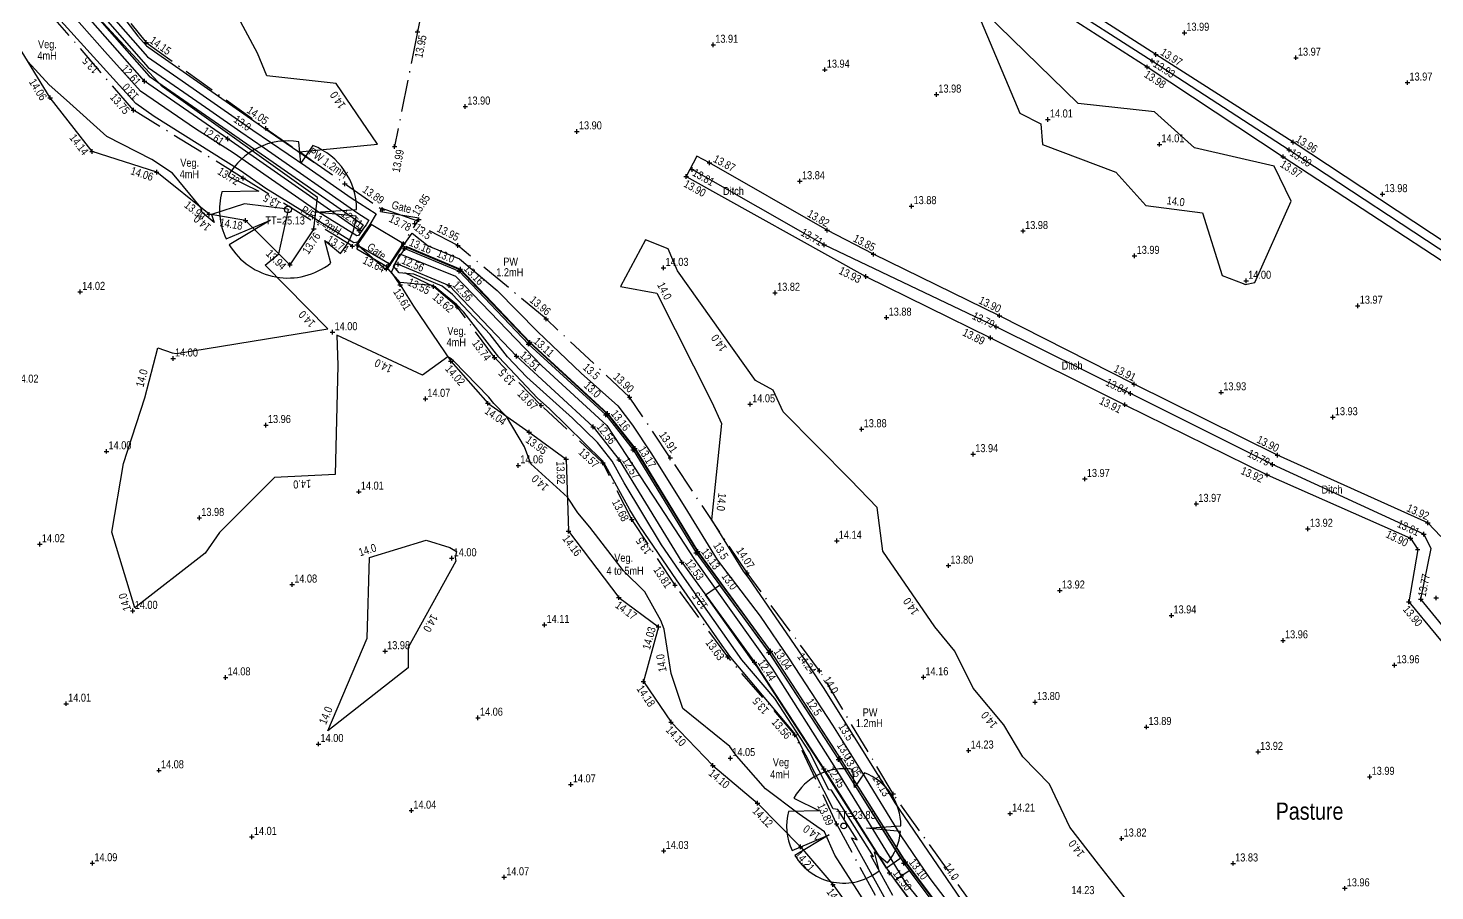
# Model space of a CAD drawing. Extents: x 452260 to 454003, y 451265 to 453203.
# Drawn here: x 453154.7 to 453277.8, y 452474.4 to 452549.9 of the extents above; entities that cross this region are included whole.
import ezdxf
from ezdxf.enums import TextEntityAlignment as Align

# ---------------------------------------------------------------- set-up
doc = ezdxf.new("R2010")
doc.units = 0
doc.header["$LTSCALE"] = 0.7
doc.header["$MEASUREMENT"] = 0
doc.header["$PDMODE"] = 2
doc.header["$PDSIZE"] = 0.2
doc.linetypes.add('Dash-Dot', pattern=[6, 4, -1, 0, -1])
doc.linetypes.add('DASHED', pattern=[5442.857143, 3628.571429, -1814.285714])
for name, color, linetype, lineweight in [('FFS_Tree Top Levels', 94, 'Continuous', 25), ('FPS_Bottom of Bank', 7, 'DASHED', 25), ('FPS_Contours-Minor', 184, 'Continuous', 25), ('FPS_Edge Area', 4, 'Continuous', 25), ('FPS_Fence', 42, 'Dash-Dot', 25), ('FPS_Gate', 42, 'Continuous', 25), ('FPS_Levels', 7, 'Continuous', 25), ('FPS_Spot Levels', 7, 'Continuous', 25), ('FPS_Text', 7, 'Continuous', 25), ('FPS_Top of Bank', 7, 'DASHED', 25), ('FPS_Tree Canopy', 3, 'Continuous', 25), ('FPS_Trees', 77, 'Continuous', 25), ('FPS_Vegetation', 3, 'Continuous', 25)]:
    doc.layers.add(name, color=color, linetype=linetype, lineweight=lineweight)
doc.styles.add('Default', font='ARIALN.TTF')
doc.styles.get("Standard").update_dxf_attribs({"font": 'ARIALN.TTF'})

# ---------------------------------------------------------------- blocks, each defined once
blk = doc.blocks.new('2pGate')
at = {"color": 0, "linetype": 'ByBlock', "lineweight": -2}
for points in [[(0, -0.15, 0), (0, 0.15, 0)], [(0, -0.15, 0), (1, 0.15, 0)], [(1, -0.15, 0), (0, 0.15, 0)], [(1, -0.15, 0), (1, 0.15, 0)]]:
    blk.add_polyline3d(points, dxfattribs=at)
blk = doc.blocks.new('Tree1R')
at = {"layer": 'FPS_Trees', "color": 77, "linetype": 'Continuous', "lineweight": 25}
for points in [[(0.363, 0.931, 0), (0.187, 0.673, 0), (0.157, 0.987, 0)], [(-0.873, 0.486, 0), (-0.424, 0.264, 0), (-0.967, 0.254, 0)], [(-0.904, -0.429, 0), (-0.257, -0.156, 0), (-0.857, -0.517, 0)], [(0.995, -0.101, 0), (0.398, -0.041, 0), (1, -0.001, 0)], [(0.622, -0.785, 0), (0.536, -0.452, 0), (0.765, -0.645, 0)]]:
    blk.add_polyline3d(points, dxfattribs=at)
at = {"layer": 'FPS_Trees', "color": 42, "linetype": 'Continuous', "lineweight": 25}
blk.add_circle((0, -0.001), 0.05, dxfattribs=at)
at = {"layer": 'FPS_Trees', "color": 77, "linetype": 'Continuous', "lineweight": 25}
for start, end in [(80.968, 150.872), (0, 68.758), (165.198, 205.304), (319.896, 354.273), (211.031, 308.435)]:
    blk.add_arc((0, -0.001), 1, start, end, dxfattribs=at)

msp = doc.modelspace()

# ---------------------------------------------------------------- linework, layer by layer
at = {"layer": 'FPS_Bottom of Bank'}
for points in [[(453280.7, 452529.8, 13.95), (453265.42, 452539.89, 13.96), (453253.41, 452547.58, 13.97), (453238.21, 452557.32, 13.98), (453224.45, 452566.6, 13.98), (453213.76, 452573.69, 13.96), (453196.65, 452584.79, 13.91), (453195.83, 452583.45, 13.91), (453206.06, 452576.52, 13.96), (453212.63, 452572.22, 14.09), (453223.64, 452565.27, 14.06), (453237.43, 452556.27, 13.98), (453252.64, 452546.48, 13.98), (453264.54, 452538.63, 13.97), (453279.89, 452528.58, 13.96)], [(453196.54, 452584.03, 13.69), (453213.26, 452572.95, 13.87), (453224.09, 452565.94, 13.94), (453237.92, 452556.73, 13.86), (453253.09, 452547.02, 13.93), (453265.06, 452539.23, 13.9), (453280.32, 452529.19, 13.88), (453295.65, 452519.07, 13.86), (453310.8, 452509.18, 13.91), (453325.25, 452499.36, 13.88), (453337.51, 452491.57, 13.86), (453342.22, 452488.41, 13.79)], [(453278.35, 452505.4, 13.92), (453277.2, 452506.59, 13.92), (453264.04, 452512.52, 13.9), (453251.51, 452518.72, 13.91), (453239.72, 452524.72, 13.9), (453228.7, 452530.09, 13.85), (453224.64, 452532.2, 13.82), (453214.35, 452538.09, 13.87), (453213.24, 452538.68, 13.92), (453212.3, 452536.9, 13.9), (453228.04, 452528.15, 13.93), (453238.94, 452522.78, 13.89), (453250.7, 452516.93, 13.91), (453263.15, 452510.78, 13.92), (453275.69, 452505.25, 13.9), (453276.31, 452504.25, 13.89), (453275.53, 452499.69, 13.9), (453280.26, 452493.97, 13.88)], [(453335.19, 452451.17, 13.65), (453332.89, 452453.52, 13.83), (453326.37, 452460.86, 13.79), (453312, 452465.15, 13.79), (453300.33, 452468.43, 13.79), (453295.77, 452470.01, 13.79), (453296.94, 452476.1, 13.8), (453288.38, 452485.89, 13.8), (453281.02, 452494.47, 13.79), (453276.58, 452499.91, 13.77), (453277.49, 452504.35, 13.77), (453276.85, 452505.6, 13.81), (453263.61, 452511.69, 13.79), (453251.17, 452517.92, 13.84), (453239.44, 452523.74, 13.79), (453224.39, 452530.91, 13.71), (453212.82, 452537.5, 13.81)], [(453187.77, 452530.79, 13.16), (453192.55, 452528.79, 13.16), (453198.64, 452522.39, 13.11), (453205.42, 452516.16, 13.16), (453207.83, 452513.09, 13.17), (453213.33, 452504.09, 13.13), (453219.69, 452495.37, 13.04), (453225.79, 452485.99, 13.05), (453231.5, 452476.92, 13.1), (453237.87, 452468.44, 13.07), (453243.89, 452461.45, 13.06), (453250.69, 452452.58, 13.08), (453258.95, 452443.38, 12.96), (453266.2, 452434.73, 13.06), (453272.91, 452429.02, 13), (453282, 452418.74, 12.99), (453285.58, 452416.23, 12.99), (453289.79, 452412.71, 13.01), (453295.58, 452406.31, 13), (453304.84, 452399.76, 13.09), (453312, 452394.86, 13.07), (453321.95, 452388.91, 12.97), (453328.66, 452385.03, 13.01)]]:
    msp.add_polyline3d(points, dxfattribs=at)
for p in [(453252.64, 452546.48, 13.98), (453253.09, 452547.02, 13.93), (453253.41, 452547.58, 13.97), (453265.06, 452539.23, 13.9), (453265.42, 452539.89, 13.96), (453214.35, 452538.09, 13.87), (453264.54, 452538.63, 13.97), (453212.3, 452536.9, 13.9), (453212.82, 452537.5, 13.81), (453224.64, 452532.2, 13.82), (453224.39, 452530.91, 13.71), (453228.7, 452530.09, 13.85), (453192.55, 452528.79, 13.16), (453228.04, 452528.15, 13.93), (453239.72, 452524.72, 13.9), (453239.44, 452523.74, 13.79), (453198.64, 452522.39, 13.11), (453238.94, 452522.78, 13.89), (453251.51, 452518.72, 13.91), (453250.7, 452516.93, 13.91), (453251.17, 452517.92, 13.84), (453205.42, 452516.16, 13.16), (453207.83, 452513.09, 13.17), (453264.04, 452512.52, 13.9), (453263.15, 452510.78, 13.92), (453263.61, 452511.69, 13.79), (453277.2, 452506.59, 13.92), (453275.69, 452505.25, 13.9), (453276.85, 452505.6, 13.81), (453213.33, 452504.09, 13.13), (453276.31, 452504.25, 13.89), (453275.53, 452499.69, 13.9), (453276.58, 452499.91, 13.77), (453277.92, 452500.02, 13.89), (453219.69, 452495.37, 13.04), (453225.79, 452485.99, 13.05), (453231.5, 452476.92, 13.1)]:
    msp.add_point(p, dxfattribs=at)
at = {"layer": 'FPS_Contours-Minor', "flags": 128}
for points, elevation in [([(453151.19, 452564.01), (453155.57, 452558.98), (453158.13, 452556.01), (453161.96, 452551.02), (453165.16, 452547.37), (453168.22, 452545.26), (453174.4, 452540.95), (453179.02, 452537.79), (453182.99, 452535.02), (453185.18, 452533.63), (453184.62, 452532.69), (453184.56, 452532.61), (453183.55, 452531.15), (453183.23, 452531.09), (453175.53, 452535.86), (453173.29, 452537.42), (453165.76, 452542.16), (453164.15, 452543.27), (453157.05, 452551.14), (453156.11, 452552.22), (453150.05, 452559.7)], 13.5), ([(453152.99, 452560.76), (453157.9, 452555.08), (453159.59, 452552.87), (453165.24, 452546.43), (453170.64, 452542.7), (453173.35, 452540.8), (453175.38, 452539.41), (453183.58, 452533.7), (453184.54, 452533.09), (453184.3, 452532.68), (453184.08, 452532.37), (453183.63, 452531.73), (453183.49, 452531.7), (453180.13, 452533.79), (453172.67, 452538.97), (453169.36, 452541.06), (453164.57, 452544.36), (453161.44, 452547.84), (453156.75, 452553.18), (453154.07, 452556.5)], 13), ([(453158.37, 452556.95), (453164.32, 452549.18), (453165.08, 452548.32), (453165.8, 452547.82), (453175.44, 452541.1), (453179.73, 452538.16), (453178.48, 452539.05), (453185.31, 452539.73), (453181.68, 452545.02), (453175.63, 452545.69), (453174.8, 452547.69), (453172.07, 452552.82)], 14), ([(453228.97, 452471.83), (453225.31, 452477.53), (453224.41, 452479.57), (453222.19, 452481.11), (453219.24, 452483.33), (453216.72, 452486.21), (453216.14, 452487.03), (453212.02, 452490.35), (453210.99, 452493.42), (453210.39, 452497.28), (453210.09, 452498.04), (453208.7, 452500.56), (453206.81, 452502.39), (453203.87, 452506.21), (453202.83, 452507.48), (453201.92, 452508.84), (453198.71, 452511.76), (453198.15, 452513.25), (453196.6, 452515.9), (453195.48, 452517.03), (453195.04, 452517.59), (453191.96, 452520.76), (453191.74, 452520.95), (453191.45, 452521.13), (453189.23, 452519.5), (453181.75, 452523), (453181.84, 452520.37), (453181.58, 452510.82), (453176.29, 452510.57), (453171.48, 452505.76), (453170.22, 452503.94), (453164.07, 452499.16), (453162.06, 452505.77), (453163.06, 452511.79), (453164.94, 452517.54), (453166.09, 452521.92), (453167.33, 452521.47), (453167.72, 452521.42), (453180.94, 452523.58), (453175.47, 452529.13), (453176.67, 452530.13), (453177.48, 452533.85), (453177.5, 452534), (453177.52, 452533.99), (453177.44, 452534.04), (453173.67, 452534.5), (453170.77, 452533.56), (453171.01, 452532.86), (453169.97, 452533.74), (453169.84, 452534.18), (453167.36, 452537.18), (453165.56, 452538.39), (453161.63, 452540.4), (453158.1, 452543.57), (453156.56, 452544.93), (453154.7, 452546.95)], 14), ([(453230.68, 452471.99), (453226.78, 452479.03), (453227.27, 452478.86), (453225.59, 452481.5), (453225.17, 452481.57), (453221.96, 452487.87), (453221.62, 452488.41), (453216.21, 452494.81), (453215.46, 452495.86), (453211.47, 452501.62), (453208.25, 452506.3), (453207.38, 452507.74), (453205.11, 452511.87), (453204.96, 452512.06), (453200.31, 452516.59), (453199.31, 452517.49), (453195.91, 452521.08), (453192.84, 452525.02), (453192.2, 452525.71), (453190.28, 452527.27), (453190.05, 452527.36), (453187.27, 452527.61), (453186.2, 452528.85), (453186.25, 452528.93), (453187.56, 452530.89), (453187.58, 452530.97), (453187.62, 452530.95), (453188.33, 452531.95), (453189.73, 452530.82), (453192.46, 452529.68), (453195.77, 452526.92), (453199.29, 452523.33), (453203.13, 452519.7), (453206.32, 452516.82), (453207.62, 452515.15), (453209.21, 452512.73), (453212.19, 452507.97), (453215.02, 452503.35), (453218.77, 452498.42), (453221.33, 452494.71), (453225.11, 452488.89), (453227.73, 452484.69), (453231.09, 452479.22), (453233.64, 452475.47), (453237.82, 452469.97)], 13.5), ([(453230.39, 452473.98), (453228.45, 452477.49), (453228.69, 452477.41), (453225.01, 452483.2), (453224.78, 452483.23), (453223.1, 452486.55), (453220.05, 452491.23), (453217.19, 452494.62), (453213.64, 452499.61), (453211.7, 452502.41), (453210.14, 452504.67), (453206.87, 452510.09), (453205.82, 452512), (453204.54, 452513.62), (453202.36, 452515.75), (453198.37, 452519.35), (453196.68, 452521.13), (453195.16, 452523.08), (453191.86, 452526.58), (453190.96, 452527.31), (453188.49, 452528.35), (453187.18, 452528.47), (453186.69, 452529.05), (453186.93, 452529.47), (453187.56, 452530.4), (453187.64, 452530.77), (453187.75, 452530.74), (453189, 452530.21), (453192.52, 452528.74), (453194, 452527.19), (453198.61, 452522.36), (453203.73, 452517.65), (453205.38, 452516.13), (453207.13, 452513.9), (453207.79, 452513.06), (453212.03, 452506.14), (453213.3, 452504.07), (453214.5, 452502.43), (453219.68, 452495.37), (453225.31, 452486.7), (453225.78, 452485.98), (453230.58, 452478.33), (453231.47, 452476.91), (453232.5, 452475.53), (453237.85, 452468.42)], 13), ([(453250.96, 452473.47), (453248.38, 452476.73), (453245.88, 452479.98), (453244.11, 452483.74), (453241.76, 452486.12), (453240.09, 452488.92), (453237.41, 452492.12), (453235.81, 452495.37), (453234.05, 452497.49), (453229.51, 452504.13), (453229.01, 452507.93), (453226.67, 452510.35), (453220.8, 452516.32), (453219.92, 452518.2), (453218.37, 452519.05), (453211.54, 452528.63), (453210.73, 452530.57), (453208.76, 452531.36), (453206.57, 452527.27), (453209.74, 452526.68), (453214.55, 452517.16), (453215.41, 452515.29), (453214.53, 452506.86), (453217.29, 452502.36), (453217.78, 452501.71), (453223.11, 452494), (453224.35, 452492.09), (453229.87, 452483.25), (453230.57, 452482.1), (453236.33, 452473.63)], 14), ([(453236.42, 452467.43), (453230.58, 452475.32), (453231.72, 452476.11), (453231.81, 452476.18), (453237.39, 452468.75)], 12.5)]:
    msp.add_lwpolyline(points, dxfattribs=dict(at, elevation=elevation))
for points, elevation in [([(453259.2, 452528.24), (453261.05, 452527.54), (453261.23, 452527.45), (453262.05, 452527.61), (453265.24, 452534.75), (453263.74, 452537.8), (453256.79, 452539.4), (453253.27, 452542.54), (453246.6, 452543.29), (453237.33, 452552.33), (453241.49, 452542.44), (453243.34, 452541.49), (453243.47, 452539.7), (453249.89, 452537.28), (453252.52, 452534.36), (453257.48, 452533.72)], 14), ([(453191.63, 452504.43), (453192.21, 452504.09), (453192.1, 452503.57), (453192.14, 452503.24), (453187.98, 452495.7), (453187.99, 452493.92), (453180.95, 452488.39), (453184.39, 452496.49), (453184.61, 452503.55), (453189.57, 452505.09)], 14), ([(453218.48, 452494.06), (453218.17, 452494.43), (453213.99, 452500.3), (453214.83, 452500.87), (453215.23, 452501.14), (453218.97, 452496.05), (453219.54, 452495.27), (453220.16, 452494.32), (453225.64, 452485.89), (453226.1, 452485.16), (453231.07, 452477.24), (453231.01, 452477.2), (453229.83, 452476.39), (453224.42, 452484.89), (453224.4, 452484.9), (453224.24, 452485.22)], 12.5)]:
    msp.add_lwpolyline(points, close=True, dxfattribs=dict(at, elevation=elevation))
at = {"layer": 'FPS_Edge Area'}
msp.add_polyline3d([(453187.56, 452531.01, 13.63), (453184.75, 452532.7, 13.69), (453183.51, 452530.92, 13.7), (453186.33, 452529.27, 13.65)], dxfattribs=at)
for p in [(453183.51, 452530.92, 13.7), (453187.56, 452531.01, 13.63)]:
    msp.add_point(p, dxfattribs=at)
at = {"layer": 'FPS_Fence'}
for p, q in [((453190.79, 452559.75, 13.93), (453188.79, 452549.54, 13.95)), ((453188.79, 452549.54, 13.95), (453186.8, 452539.52, 13.99))]:
    msp.add_line(p, q, dxfattribs=at)
for points in [[(453087.43, 452647.76, 14.12), (453088.55, 452644.72, 14.1), (453093.26, 452635.8, 14.09), (453097.64, 452627.49, 14.14), (453103.01, 452619.73, 14.01), (453108.91, 452612.54, 14.03), (453118.41, 452602.54, 13.93), (453126.17, 452593.93, 13.99), (453133.55, 452584.44, 13.68), (453141.63, 452574.39, 13.72), (453151.26, 452564.47, 13.73), (453158.39, 452557.03, 14.05), (453165.05, 452548.61, 14.15), (453175.54, 452541.11, 14.05), (453185.73, 452533.98, 13.89)], [(453183.1, 452530.79, 13.74), (453173.55, 452536.75, 13.72), (453163.94, 452542.71, 13.75), (453155.94, 452551.98, 13.63), (453149.25, 452560.34, 13.6), (453141.2, 452567.84, 13.86), (453133.72, 452575.94, 13.81), (453124.94, 452586.89, 13.74), (453117.05, 452596.84, 13.71), (453107.32, 452605.57, 13.83), (453098.23, 452616.6, 13.83), (453092.58, 452626.23, 13.49), (453087.44, 452635.02, 13.84), (453083.75, 452640.48, 13.84)], [(453186.09, 452528.8, 13.62), (453188.91, 452533.12, 13.85)], [(453325.12, 452391.31, 14.38), (453318.74, 452394.24, 14.23), (453312.3, 452398.51, 14.27), (453302.7, 452405.66, 14.23), (453296.6, 452410.56, 14.29), (453291.13, 452416.14, 14.22), (453282.46, 452423.49, 14.21), (453273.43, 452432.28, 14.25), (453266.33, 452439.44, 14.26), (453257.4, 452449.29, 14.28), (453252.66, 452454.5, 14.32), (453244.36, 452464.66, 14.17), (453237.74, 452472.67, 14.26), (453230.43, 452482.87, 14.13), (453223.98, 452493.65, 14.24), (453217.63, 452502.21, 14.07), (453210.92, 452512.29, 13.91), (453207.36, 452517.59, 13.9), (453200.05, 452524.43, 13.96), (453192.34, 452530.86, 13.95), (453188.57, 452532.78, 13.78)], [(453230.93, 452470.21, 13.95), (453225.47, 452480.25, 13.89), (453221.82, 452488.04, 13.56), (453215.95, 452494.86, 13.63), (453211.33, 452501.14, 13.81), (453207.56, 452506.89, 13.68), (453205.01, 452511.85, 13.57), (453199.63, 452516.87, 13.67), (453195.54, 452521.06, 13.74), (453192.28, 452525.49, 13.62), (453190.21, 452527.26, 13.55), (453186.27, 452529.17, 13.64)]]:
    msp.add_polyline3d(points, dxfattribs=at)
for p in [(453188.79, 452549.54, 13.95), (453165.05, 452548.61, 14.15), (453163.94, 452542.71, 13.75), (453175.54, 452541.11, 14.05), (453186.8, 452539.52, 13.99), (453173.55, 452536.75, 13.72), (453185.73, 452533.98, 13.89), (453188.91, 452533.12, 13.85), (453188.57, 452532.78, 13.78), (453183.1, 452530.79, 13.74), (453192.34, 452530.86, 13.95), (453186.27, 452529.17, 13.64), (453186.09, 452528.8, 13.62), (453190.21, 452527.26, 13.55), (453192.28, 452525.49, 13.62), (453200.05, 452524.43, 13.96), (453195.54, 452521.06, 13.74), (453199.63, 452516.87, 13.67), (453207.36, 452517.59, 13.9), (453210.92, 452512.29, 13.91), (453205.01, 452511.85, 13.57), (453207.56, 452506.89, 13.68), (453217.63, 452502.21, 14.07), (453211.33, 452501.14, 13.81), (453215.95, 452494.86, 13.63), (453223.98, 452493.65, 14.24), (453221.82, 452488.04, 13.56), (453230.43, 452482.87, 14.13), (453225.47, 452480.25, 13.89)]:
    msp.add_point(p, dxfattribs=at)
at = {"layer": 'FPS_Spot Levels'}
for p in [(453255.9, 452549.47, 13.99), (453214.68, 452548.42, 13.91), (453265.66, 452547.29, 13.97), (453224.44, 452546.24, 13.94), (453234.2, 452544.07, 13.98), (453275.42, 452545.11, 13.97), (453192.98, 452543.02, 13.9), (453243.96, 452541.89, 14.01), (453202.74, 452540.84, 13.9), (453253.72, 452539.71, 14.01), (453222.26, 452536.48, 13.84), (453273.24, 452535.35, 13.98), (453232.02, 452534.31, 13.88), (453241.78, 452532.13, 13.98), (453251.54, 452529.95, 13.99), (453210.32, 452528.9, 14.03), (453159.28, 452526.81, 14.02), (453220.08, 452526.72, 13.82), (453261.3, 452527.77, 14), (453271.06, 452525.59, 13.97), (453229.84, 452524.55, 13.88), (453181.36, 452523.28, 14), (453167.41, 452520.98, 14), (453189.49, 452517.45, 14.07), (453217.9, 452516.97, 14.05), (453259.12, 452518.01, 13.93), (453268.88, 452515.83, 13.93), (453175.54, 452515.15, 13.96), (453227.66, 452514.79, 13.88), (453161.58, 452512.85, 14), (453237.42, 452512.61, 13.94), (453197.62, 452511.62, 14.06), (453247.18, 452510.43, 13.97), (453183.66, 452509.32, 14.01), (453256.94, 452508.25, 13.97), (453169.71, 452507.03, 13.98), (453266.7, 452506.07, 13.92), (453155.75, 452504.73, 14.02), (453225.49, 452505.03, 14.14), (453191.79, 452503.5, 14), (453235.25, 452502.85, 13.8), (453177.83, 452501.2, 14.08), (453245.01, 452500.67, 13.92), (453163.88, 452498.9, 14), (453254.77, 452498.49, 13.94), (453199.91, 452497.67, 14.11), (453264.53, 452496.31, 13.96), (453185.96, 452495.37, 13.98), (453274.29, 452494.14, 13.96), (453172.01, 452493.07, 14.08), (453233.07, 452493.09, 14.16), (453158.05, 452490.77, 14.01), (453242.83, 452490.91, 13.8), (453194.09, 452489.54, 14.06), (453252.59, 452488.73, 13.89), (453180.13, 452487.24, 14), (453237.02, 452486.68, 14.23), (453262.35, 452486.55, 13.92), (453166.18, 452484.94, 14.08), (453216.17, 452486.01, 14.05), (453202.21, 452483.71, 14.07), (453272.11, 452484.38, 13.99), (453188.26, 452481.42, 14.04), (453240.65, 452481.15, 14.21), (453174.3, 452479.12, 14.01), (453250.41, 452478.97, 13.82), (453210.34, 452477.89, 14.03), (453160.35, 452476.82, 14.09), (453260.17, 452476.8, 13.83), (453196.38, 452475.59, 14.07), (453269.93, 452474.62, 13.96)]:
    msp.add_point(p, dxfattribs=at)
at = {"layer": 'FPS_Text'}
msp.add_point((453182.43, 452536.26, 13.97), dxfattribs=at)
at = {"layer": 'FPS_Top of Bank'}
for points in [[(453150.92, 452562.19, 12.6), (453157.71, 452554.34, 12.6), (453165.31, 452545.68, 12.61), (453172.53, 452540.69, 12.61), (453184.04, 452532.68, 12.61), (453183.7, 452532.18, 12.61), (453172.19, 452540.2, 12.61), (453164.91, 452545.23, 12.61), (453157.26, 452553.94, 12.6), (453150.48, 452561.77, 12.6)], [(453187.69, 452530.6, 12.56), (453192.44, 452528.62, 12.56), (453198.5, 452522.24, 12.51), (453205.28, 452516.03, 12.56), (453207.67, 452512.98, 12.57), (453213.17, 452503.98, 12.53), (453219.53, 452495.26, 12.44), (453225.62, 452485.88, 12.45), (453231.34, 452476.81, 12.5), (453237.71, 452468.31, 12.47), (453243.74, 452461.33, 12.46), (453250.54, 452452.45, 12.48), (453258.8, 452443.25, 12.36), (453266.06, 452434.59, 12.46), (453272.77, 452428.88, 12.4), (453281.87, 452418.59, 12.39), (453285.46, 452416.07, 12.39), (453289.65, 452412.57, 12.41), (453295.45, 452406.16, 12.4), (453304.73, 452399.59, 12.49), (453311.89, 452394.69, 12.47), (453321.85, 452388.74, 12.37), (453328.56, 452384.86, 12.33)], [(453187.11, 452529.22, 12.56), (453191.57, 452527.35, 12.56), (453197.45, 452521.17, 12.51), (453204.17, 452515, 12.56), (453206.43, 452512.12, 12.57), (453211.92, 452503.14, 12.53), (453218.29, 452494.41, 12.44), (453224.36, 452485.08, 12.45), (453230.1, 452475.96, 12.5), (453236.54, 452467.37, 12.47), (453242.57, 452460.38, 12.46), (453249.38, 452451.49, 12.48), (453257.67, 452442.26, 12.36), (453264.99, 452433.53, 12.46), (453271.71, 452427.81, 12.4), (453280.86, 452417.47, 12.39), (453284.55, 452414.87, 12.39), (453288.61, 452411.48, 12.41), (453294.45, 452405.03, 12.4), (453303.87, 452398.36, 12.49), (453311.08, 452393.43, 12.47), (453321.09, 452387.45, 12.37), (453327.81, 452383.56, 12.33)]]:
    msp.add_polyline3d(points, dxfattribs=at)
for p in [(453164.91, 452545.23, 12.61), (453172.19, 452540.2, 12.61), (453183.7, 452532.18, 12.61), (453187.69, 452530.6, 12.56), (453187.11, 452529.22, 12.56), (453192.44, 452528.62, 12.56), (453191.57, 452527.35, 12.56), (453198.5, 452522.24, 12.51), (453197.45, 452521.17, 12.51), (453205.28, 452516.03, 12.56), (453204.17, 452515, 12.56), (453206.43, 452512.12, 12.57), (453207.67, 452512.98, 12.57), (453213.17, 452503.98, 12.53), (453211.92, 452503.14, 12.53), (453219.53, 452495.26, 12.44), (453218.29, 452494.41, 12.44), (453224.36, 452485.08, 12.45), (453225.62, 452485.88, 12.45), (453231.34, 452476.81, 12.5), (453230.1, 452475.96, 12.5)]:
    msp.add_point(p, dxfattribs=at)
at = {"layer": 'FPS_Vegetation'}
for p, q in [((453187.28, 452527.43, 13.61), (453188.45, 452525.56, 13.8)), ((453188.45, 452525.56, 13.8), (453191.71, 452520.74, 14.02)), ((453191.71, 452520.74, 14.02), (453194.96, 452517.05, 14.04)), ((453194.96, 452517.05, 14.04), (453198.56, 452514.52, 13.95)), ((453198.56, 452514.52, 13.95), (453201.81, 452512.17, 13.82)), ((453201.81, 452512.17, 13.82), (453202.02, 452505.87, 14.16)), ((453202.02, 452505.87, 14.16), (453206.41, 452500.05, 14.17)), ((453206.41, 452500.05, 14.17), (453209.88, 452497.5, 14.03)), ((453209.88, 452497.5, 14.03), (453208.56, 452492.71, 14.18)), ((453208.56, 452492.71, 14.18), (453210.98, 452489.15, 14.1)), ((453210.98, 452489.15, 14.1), (453214.63, 452485.37, 14.1)), ((453214.63, 452485.37, 14.1), (453218.55, 452482.06, 14.12)), ((453218.55, 452482.06, 14.12), (453222.32, 452478.24, 14.21)), ((453222.32, 452478.24, 14.21), (453225.15, 452474.96, 14.1)), ((453225.15, 452474.96, 14.1), (453227.88, 452471.18, 14.08))]:
    msp.add_line(p, q, dxfattribs=at)
at = {"layer": 'FPS_Vegetation', "flags": 128}
for points, elevation in [([(453179.73, 452532.33), (453180.04, 452535.07), (453166.45, 452544.77), (453149.8, 452562.73), (453129.94, 452585.22), (453116.85, 452601.13), (453108.1, 452610.75), (453104.35, 452613.04), (453101.89, 452612.16)], 13.76), ([(453187.28, 452527.43), (453186.52, 452528.54), (453187.26, 452530.13), (453192.13, 452528.17), (453199.69, 452520.32), (453205.35, 452515.1), (453209.96, 452508.08), (453213.03, 452503.39), (453219.82, 452493.86), (453225.23, 452485.34), (453231.5, 452475.1), (453238.99, 452465.86)], 13.61)]:
    msp.add_lwpolyline(points, dxfattribs=dict(at, elevation=elevation))
at = {"layer": 'FPS_Vegetation'}
msp.add_polyline3d([(453179.73, 452532.33, 13.76), (453177.64, 452529.16, 13.94), (453173.74, 452533.05, 14.18), (453170.57, 452533.59, 13.99), (453165.98, 452537.27, 14.06), (453160.32, 452539.09, 14.14), (453156.66, 452543.79, 14.06), (453153.32, 452549.19, 13.96), (453151.88, 452552.27, 13.92), (453149.36, 452553.77, 13.92), (453146.24, 452558.43, 13.97), (453144.15, 452561.58, 14.01), (453139.58, 452564.22, 14.08), (453133.63, 452569.97, 14), (453131.05, 452573.62, 14.12), (453131.22, 452576.97, 13.95), (453127.43, 452579.26, 14.1), (453123.3, 452583.03, 14.15), (453120.29, 452586.73, 14.18), (453116.75, 452591.1, 14.19), (453115.84, 452595.29, 14.02), (453115.42, 452596.93, 13.9)], dxfattribs=at)
for p in [(453156.66, 452543.79, 14.06), (453160.32, 452539.09, 14.14), (453165.98, 452537.27, 14.06), (453170.57, 452533.59, 13.99), (453173.74, 452533.05, 14.18), (453179.73, 452532.33, 13.76), (453177.64, 452529.16, 13.94), (453187.28, 452527.43, 13.61), (453191.71, 452520.74, 14.02), (453194.96, 452517.05, 14.04), (453198.56, 452514.52, 13.95), (453201.81, 452512.17, 13.82), (453202.02, 452505.87, 14.16), (453206.41, 452500.05, 14.17), (453209.88, 452497.5, 14.03), (453208.56, 452492.71, 14.18), (453210.98, 452489.15, 14.1), (453214.63, 452485.37, 14.1), (453218.55, 452482.06, 14.12), (453222.32, 452478.24, 14.21), (453225.15, 452474.96, 14.1)]:
    msp.add_point(p, dxfattribs=at)

# ---------------------------------------------------------------- block references
at = {"layer": 'FPS_Gate'}
for p, xscale, zscale, rotation in [((453185.59, 452533.98, 13.82), 3.395609605329353, 3.395609605329353, 345.550267910185), ((453183.57, 452530.68, 13.72), 3.082350982666105, 3.082350982666105, 324.2561110343806)]:
    msp.add_blockref('2pGate', p, dxfattribs=dict(at, xscale=xscale, zscale=zscale, rotation=rotation))
at = {"layer": 'FPS_Tree Canopy'}
for p, xscale, yscale, zscale in [((453177.47, 452534.02, 14), 6, 6, 6), ((453226.09, 452480.08, 13.92), 5, 5, 5)]:
    msp.add_blockref('Tree1R', p, dxfattribs=dict(at, xscale=xscale, yscale=yscale, zscale=zscale))

# ---------------------------------------------------------------- texts
at = {"layer": 'FFS_Tree Top Levels', "style": 'Default'}
for s, p in [('TT=25.13', (453175.49, 452532.7)), ('TT=23.83', (453225.43, 452480.69, 13))]:
    msp.add_text(s, height=0.7, dxfattribs=at).set_placement(p)
at = {"layer": 'FPS_Contours-Minor', "style": 'Default'}
for s, rotation, p in [('13.5', 132.0203, (453160.45, 452546.85, 13.5)), ('13.0', 132.0203, (453163.94, 452544.55, 13)), ('14.0', 124.4459, (453182.11, 452543.78, 14)), ('13.0', 325.1364, (453173.28, 452541.28, 13)), ('13.5', 148.2052, (453176.24, 452535.01, 13.5)), ('14.0', 352.727, (453255.1, 452534.38, 14)), ('14.0', 139.8312, (453170.19, 452533.09, 14)), ('13.5', 321.1754, (453189.06, 452531.81, 13.5)), ('13.0', 337.2799, (453191.14, 452529.61, 13)), ('14.0', 296.8513, (453210.1, 452526.73, 14)), ('14.0', 134.5933, (453179.37, 452524.67, 14)), ('14.0', 125.4625, (453215.46, 452522.53, 14)), ('14.0', 154.9019, (453185.97, 452520.64, 14)), ('14.0', 75.3357, (453165.01, 452519.17, 14)), ('13.5', 133.5441, (453196.86, 452519.56, 13.5)), ('13.5', 317.9804, (453203.78, 452519.58, 13.5)), ('13.0', 317.3651, (453203.87, 452518, 13)), ('14.0', 182.6685, (453178.69, 452510.33, 14)), ('14.0', 137.6198, (453199.75, 452510.34, 14)), ('14.0', 264.0736, (453215.05, 452508.45, 14)), ('14.0', 17.2208, (453184.52, 452503.89, 14)), ('13.5', 124.599, (453208.88, 452504.77, 13.5)), ('13.5', 301.4527, (453215.05, 452503.96, 13.5)), ('13.0', 306.2703, (453215.82, 452501.28, 13)), ('14.0', 106.9663, (453163.52, 452499.76, 14)), ('12.5', 125.4426, (453213.79, 452499.98, 12.5)), ('14.0', 124.3437, (453232.26, 452499.48, 14)), ('14.0', 241.1582, (453189.64, 452497.98, 14)), ('14.0', 98.8716, (453210.48, 452494.38, 14)), ('14.0', 301.9544, (453224.68, 452492.22, 14)), ('13.5', 130.1734, (453219.09, 452490.81, 13.5)), ('12.5', 303.0106, (453223.2, 452490.29, 12.5)), ('14.0', 67.017, (453181.09, 452489.61, 14)), ('14.0', 129.9193, (453239.09, 452489.57, 14)), ('13.5', 301.9544, (453226.01, 452488.11, 13.5)), ('13.0', 303.0106, (453225.88, 452486.47, 13)), ('14.0', 145.2061, (453223.5, 452479.77, 14)), ('14.0', 127.5468, (453246.73, 452478.31, 14)), ('14.0', 304.1865, (453235.21, 452475.89, 14))]:
    msp.add_text(s, height=0.7, rotation=rotation, dxfattribs=at).set_placement(p, align=Align.CENTER)
at = {"layer": 'FPS_Levels', "style": 'Default'}
for s, rotation, p in [('14.15', 324.4448, (453165.29, 452548.65, 14.15)), ('13.93', 326.9578, (453253.1, 452546.57, 13.93)), ('14.05', 325.005, (453173.8, 452542.54, 14.05)), ('13.90', 326.6526, (453265.06, 452538.79, 13.9)), ('13.89', 325.005, (453183.92, 452535.59, 13.89)), ('13.85', 56.8951, (453188.85, 452533.37, 13.85)), ('13.16', 337.2795, (453188, 452530.88, 13.16)), ('12.56', 337.2795, (453187.34, 452529.31, 12.56)), ('13.16', 313.5628, (453192.8, 452528.78, 13.16)), ('12.56', 313.5628, (453191.81, 452527.35, 12.56)), ('13.11', 317.47, (453198.89, 452522.4, 13.11)), ('12.51', 317.47, (453197.69, 452521.18, 12.51)), ('13.16', 308.1187, (453205.67, 452516.13, 13.16)), ('12.56', 308.1187, (453204.42, 452514.97, 12.56)), ('12.57', 301.4268, (453206.67, 452512.06, 12.57)), ('13.17', 301.4268, (453208.07, 452513.03, 13.17)), ('13.13', 306.1086, (453213.58, 452504.05, 13.13)), ('12.53', 306.1086, (453212.16, 452503.11, 12.53)), ('13.77', 78.516, (453277, 452500.08, 13.77)), ('13.04', 303.0248, (453219.93, 452495.32, 13.04)), ('12.44', 303.0248, (453218.53, 452494.36, 12.44)), ('12.45', 302.2081, (453224.6, 452485.02, 12.45)), ('13.05', 302.2081, (453226.03, 452485.94, 13.05)), ('13.10', 306.8538, (453231.75, 452476.89, 13.1)), ('12.50', 306.8538, (453230.34, 452475.93, 12.5))]:
    msp.add_text(s, height=0.7, rotation=rotation, dxfattribs=at).set_placement(p)
for s, rotation, p in [('13.95', 78.8045, (453188.92, 452549.33, 13.95)), ('12.61', 311.2591, (453164.66, 452545.25, 12.61)), ('14.06', 301.7675, (453156.42, 452543.84, 14.06)), ('13.75', 310.7851, (453163.69, 452542.73, 13.75)), ('14.14', 307.9521, (453160.08, 452539.12, 14.14)), ('12.61', 325.3609, (453171.95, 452540.15, 12.61)), ('13.99', 78.8045, (453186.94, 452539.31, 13.99)), ('14.06', 342.1961, (453165.76, 452537.16, 14.06)), ('13.72', 328.1871, (453173.31, 452536.69, 13.72)), ('13.81', 330.3427, (453214.87, 452536.64, 13.81)), ('13.99', 321.3004, (453170.33, 452533.57, 13.99)), ('14.18', 350.2219, (453173.54, 452532.91, 14.18)), ('12.61', 325.1562, (453184.1, 452532.92, 26.61)), ('13.78', 332.9989, (453188.34, 452532.7, 13.78)), ('13.76', 56.5121, (453179.78, 452532.09, 13.76)), ('13.95', 332.9989, (453192.53, 452531.84, 13.95)), ('13.71', 330.3427, (453224.35, 452531.41, 13.71)), ('13.74', 328.0365, (453182.86, 452530.73, 13.74)), ('13.94', 315.0606, (453177.39, 452529.16, 13.94)), ('13.64', 334.1917, (453186.04, 452529.09, 13.64)), ('13.55', 334.1917, (453189.98, 452527.18, 13.55)), ('13.62', 319.4448, (453192.03, 452525.47, 13.62)), ('13.96', 320.1969, (453200.54, 452525.23, 13.96)), ('13.79', 334.523, (453239.38, 452524.23, 13.79)), ('13.74', 306.3119, (453195.29, 452521.1, 13.74)), ('13.90', 316.881, (453207.81, 452518.43, 13.9)), ('13.84', 333.6214, (453251.05, 452518.39, 13.84)), ('13.67', 314.3639, (453199.38, 452516.88, 13.67)), ('13.91', 303.927, (453211.6, 452513.02, 13.91)), ('13.57', 316.9669, (453204.76, 452511.84, 13.57)), ('13.79', 333.4058, (453263.46, 452512.16, 13.79)), ('13.68', 297.2038, (453207.33, 452506.96, 13.68)), ('13.81', 335.2993, (453276.56, 452506.06, 13.81)), ('14.07', 303.6349, (453218.34, 452502.88, 14.07)), ('13.81', 303.2371, (453211.09, 452501.19, 13.81)), ('13.63', 306.3522, (453215.71, 452494.9, 13.63)), ('14.24', 306.5951, (453223.74, 452493.69, 14.24)), ('13.56', 310.7267, (453221.57, 452488.06, 13.56)), ('14.13', 300.8906, (453230.19, 452482.93, 14.13)), ('13.89', 295.1148, (453225.24, 452480.33, 13.89))]:
    msp.add_text(s, height=0.7, rotation=rotation, dxfattribs=at).set_placement(p, align=Align.TOP_RIGHT)
for s, rotation, p in [('13.97', 327.3585, (453255.43, 452546.51, 13.97)), ('13.96', 327.3511, (453267.26, 452538.91, 13.96)), ('13.87', 331.8472, (453216.37, 452537.27, 13.87)), ('13.82', 330.2367, (453224.58, 452532.44, 13.82)), ('13.85', 332.5503, (453228.63, 452530.33, 13.85)), ('13.90', 334.0076, (453239.64, 452524.95, 13.9)), ('13.91', 333.0287, (453251.43, 452518.95, 13.91)), ('13.90', 333.6826, (453263.96, 452512.76, 13.9)), ('13.92', 335.7478, (453277.11, 452506.82, 13.92)), ('14.03', 74.5606, (453209.66, 452497.38, 14.03))]:
    msp.add_text(s, height=0.7, rotation=rotation, dxfattribs=at).set_placement(p, align=Align.RIGHT)
for s, rotation, p in [('13.98', 326.5838, (453252.69, 452546.24, 13.98)), ('13.97', 326.7622, (453264.59, 452538.39, 13.97)), ('13.90', 330.9569, (453212.36, 452536.66, 13.9)), ('13.93', 333.7457, (453225.9, 452529.05, 13.93)), ('13.61', 301.7975, (453187.23, 452527.19, 13.61)), ('13.89', 333.56, (453236.73, 452523.65, 13.89)), ('14.02', 311.3989, (453191.7, 452520.49, 14.02)), ('13.91', 333.7208, (453248.7, 452517.67, 13.91)), ('14.04', 324.8921, (453195.01, 452516.8, 14.04)), ('13.95', 324.1547, (453198.6, 452514.27, 13.95)), ('13.82', 271.8615, (453201.65, 452511.99, 13.82)), ('13.92', 336.1917, (453261.05, 452511.54, 13.92)), ('14.16', 307.0839, (453201.99, 452505.62, 14.16)), ('13.90', 333.8098, (453273.76, 452505.99, 13.9)), ('14.17', 323.5619, (453206.45, 452499.81, 14.17)), ('13.90', 309.6233, (453275.51, 452499.44, 13.9)), ('14.18', 304.2288, (453208.51, 452492.47, 14.18)), ('14.10', 313.9822, (453210.97, 452488.9, 14.1)), ('14.10', 319.8331, (453214.65, 452485.12, 14.1)), ('14.12', 314.5807, (453218.55, 452481.81, 14.12)), ('14.21', 310.8393, (453222.3, 452477.99, 14.21)), ('14.10', 305.8446, (453225.11, 452474.71, 14.1))]:
    msp.add_text(s, height=0.7, rotation=rotation, dxfattribs=at).set_placement(p, align=Align.TOP_LEFT)
at = {"layer": 'FPS_Spot Levels', "style": 'Default'}
for s, p in [('13.99', (453256.07, 452549.65, 13.99)), ('13.91', (453214.85, 452548.6, 13.91)), ('13.97', (453265.83, 452547.47, 13.97)), ('13.94', (453224.61, 452546.42, 13.94)), ('13.97', (453275.59, 452545.29, 13.97)), ('13.98', (453234.37, 452544.24, 13.98)), ('13.90', (453193.16, 452543.19, 13.9)), ('13.90', (453202.92, 452541.02, 13.9)), ('14.01', (453244.13, 452542.06, 14.01)), ('14.01', (453253.89, 452539.89, 14.01)), ('13.84', (453222.44, 452536.66, 13.84)), ('13.98', (453273.41, 452535.53, 13.98)), ('13.88', (453232.2, 452534.48, 13.88)), ('13.98', (453241.96, 452532.3, 13.98)), ('13.99', (453251.72, 452530.13, 13.99)), ('14.03', (453210.5, 452529.08, 14.03)), ('14.00', (453261.48, 452527.95, 14)), ('14.02', (453159.46, 452526.98, 14.02)), ('13.82', (453220.26, 452526.9, 13.82)), ('13.97', (453271.24, 452525.77, 13.97)), ('13.88', (453230.02, 452524.72, 13.88)), ('14.00', (453181.54, 452523.45, 14)), ('14.00', (453167.58, 452521.15, 14)), ('14.02', (453153.63, 452518.86, 14.02)), ('14.07', (453189.66, 452517.62, 14.07)), ('13.93', (453259.3, 452518.19, 13.93)), ('14.05', (453218.08, 452517.14, 14.05)), ('13.96', (453175.71, 452515.33, 13.96)), ('13.93', (453269.06, 452516.01, 13.93)), ('13.88', (453227.84, 452514.96, 13.88)), ('14.00', (453161.76, 452513.03, 14)), ('13.94', (453237.6, 452512.78, 13.94)), ('14.06', (453197.79, 452511.8, 14.06)), ('13.97', (453247.36, 452510.61, 13.97)), ('14.01', (453183.84, 452509.5, 14.01)), ('13.97', (453257.12, 452508.43, 13.97)), ('13.98', (453169.88, 452507.2, 13.98)), ('13.92', (453266.88, 452506.25, 13.92)), ('14.02', (453155.93, 452504.9, 14.02)), ('14.14', (453225.66, 452505.2, 14.14)), ('14.00', (453191.96, 452503.67, 14)), ('13.80', (453235.42, 452503.02, 13.8)), ('14.08', (453178.01, 452501.37, 14.08)), ('13.92', (453245.18, 452500.85, 13.92)), ('14.00', (453164.05, 452499.07, 14)), ('13.94', (453254.94, 452498.67, 13.94)), ('14.11', (453200.09, 452497.84, 14.11)), ('13.98', (453186.14, 452495.54, 13.98)), ('13.96', (453264.7, 452496.49, 13.96)), ('13.96', (453274.46, 452494.31, 13.96)), ('14.08', (453172.18, 452493.25, 14.08)), ('14.16', (453233.24, 452493.26, 14.16)), ('14.01', (453158.23, 452490.95, 14.01)), ('13.80', (453243, 452491.09, 13.8)), ('14.06', (453194.26, 452489.72, 14.06)), ('13.89', (453252.76, 452488.91, 13.89)), ('14.00', (453180.31, 452487.42, 14)), ('14.23', (453237.2, 452486.85, 14.23)), ('14.05', (453216.34, 452486.19, 14.05)), ('13.92', (453262.52, 452486.73, 13.92)), ('14.08', (453166.35, 452485.12, 14.08)), ('13.99', (453272.28, 452484.55, 13.99)), ('14.07', (453202.39, 452483.89, 14.07)), ('14.04', (453188.43, 452481.59, 14.04)), ('14.21', (453240.82, 452481.33, 14.21)), ('14.01', (453174.48, 452479.29, 14.01)), ('13.82', (453250.58, 452479.15, 13.82)), ('14.09', (453160.53, 452476.99, 14.09)), ('14.03', (453210.51, 452478.06, 14.03)), ('13.83', (453260.34, 452476.97, 13.83)), ('14.07', (453196.56, 452475.76, 14.07)), ('13.96', (453270.1, 452474.79, 13.96)), ('14.23', (453246.02, 452474.11, 14.23))]:
    msp.add_text(s, height=0.7, dxfattribs=at).set_placement(p)
at = {"layer": 'FPS_Text', "style": 'Default'}
for s, p in [('4mH', (453156.39, 452547.82, 13.99)), ('Veg.', (453156.42, 452548.82, 13.99)), ('Veg.', (453168.87, 452538.45, 13.99)), ('4mH', (453168.84, 452537.45, 13.99)), ('Veg.', (453192.23, 452523.74, 14.02)), ('4mH', (453192.19, 452522.74, 14.02)), ('Veg.', (453206.84, 452503.89, 14.17)), ('4 to 5mH', (453206.96, 452502.75, 14.17)), ('Veg', (453220.6, 452486, 14.05)), ('4mH', (453220.5, 452484.94, 14.05))]:
    msp.add_text(s, height=0.7, dxfattribs=at).set_placement(p, align=Align.TOP_CENTER)
for s, rotation, p in [('PW 1.2mH', 325.005, (453179.2, 452538.89, 13.97)), ('P/R 1.2mH', 328.0365, (453178.53, 452533.79, 13.74))]:
    msp.add_text(s, height=0.7, rotation=rotation, dxfattribs=at).set_placement(p)
at = {"layer": 'FPS_Text'}
for s, height, p in [('Ditch', 0.7, (453215.53, 452535.28, -14.04)), ('PW', 0.7, (453196.3, 452529.1)), ('Ditch', 0.7, (453245.16, 452520, -14.04)), ('Ditch', 0.7, (453267.9, 452509.16, -14.04)), ('PW', 0.7, (453227.75, 452489.66)), ('Pasture', 1.5, (453263.89, 452480.62))]:
    msp.add_text(s, height=height, dxfattribs=at).set_placement(p)
at = {"layer": 'FPS_Text', "style": 'Default'}
for rotation, p in [(345.5503, (453187.32, 452533.89, 13.82)), (324.2561, (453185.02, 452530.07, 13.68))]:
    msp.add_text('Gate', height=0.7, rotation=rotation, dxfattribs=at).set_placement(p, align=Align.CENTER)
for p in [(453195.69, 452528.17, 14.38), (453227.15, 452488.72, 14.38)]:
    msp.add_text('1.2mH', height=0.7, dxfattribs=at).set_placement(p)

doc.saveas('drawing.dxf')
